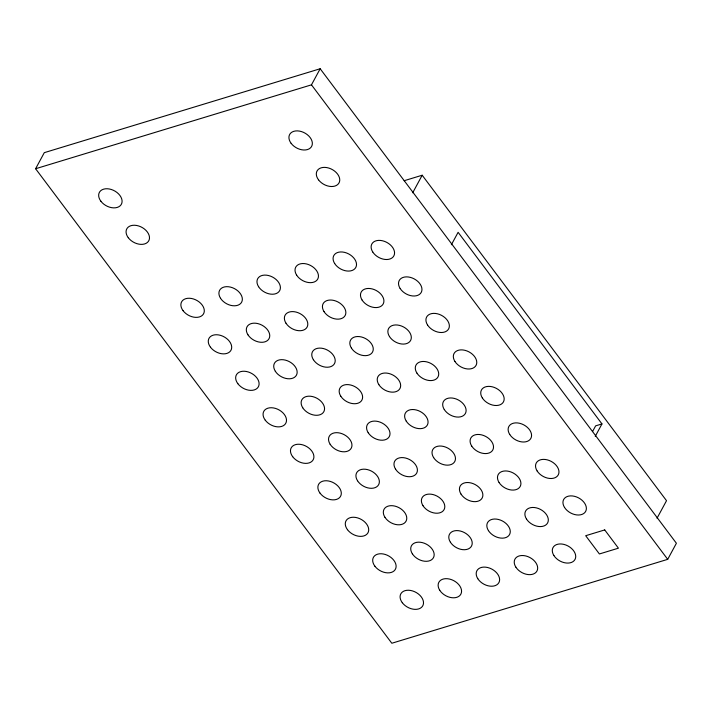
<?xml version="1.0" encoding="UTF-8"?>
<svg xmlns="http://www.w3.org/2000/svg" width="712" height="712" viewBox="0 0 712 712"><rect width="100%" height="100%" fill="white"/><g stroke="black" fill="none" stroke-linecap="round" stroke-linejoin="round"><path stroke-width="1.07" d="M35.6 168.744L44.295 152.662L320.178 68.752L676.4 543.256L667.705 559.338L391.822 643.248L35.6 168.744L311.473 84.844L320.178 68.752M412.702 192.783L422.189 175.232L666.521 500.687L657.034 518.238M451.381 244.75L458.11 232.308L601.969 423.925L595.241 436.376M592.526 431.606L595.633 425.856L601.969 423.925M404.149 180.723L422.189 175.232M311.473 84.844L667.705 559.338M604.719 529.924L585.691 535.709L599.397 553.963L618.425 548.178L604.719 529.924M402.289 602.699A12.505 8.526 28.4 0 0 422.483 606.268A12.505 8.526 28.4 0 0 410.619 590.462A12.505 8.526 28.4 0 0 402.289 602.699M439.749 590.284A12.505 8.526 28.4 0 0 460.05 595.312A12.505 8.526 28.4 0 0 449.744 579.114A12.505 8.526 28.4 0 0 439.749 590.284M477.805 578.705A12.505 8.526 28.4 0 0 498.106 583.742A12.505 8.526 28.4 0 0 487.8 567.544A12.505 8.526 28.4 0 0 477.805 578.705M515.853 567.135A12.505 8.526 28.4 0 0 536.154 572.163A12.505 8.526 28.4 0 0 525.848 555.965A12.505 8.526 28.4 0 0 515.853 567.135M553.909 555.565A12.505 8.526 28.4 0 0 574.21 560.593A12.505 8.526 28.4 0 0 563.904 544.395A12.505 8.526 28.4 0 0 553.909 555.565M564.554 507.487A12.505 8.526 28.4 0 0 584.864 512.524A12.505 8.526 28.4 0 0 574.548 496.326A12.505 8.526 28.4 0 0 564.554 507.487M526.506 519.066A12.505 8.526 28.4 0 0 546.807 524.094A12.505 8.526 28.4 0 0 536.501 507.896A12.505 8.526 28.4 0 0 526.506 519.066M488.45 530.636A12.505 8.526 28.4 0 0 508.76 535.664A12.505 8.526 28.4 0 0 498.444 519.466A12.505 8.526 28.4 0 0 488.45 530.636M450.402 542.206A12.505 8.526 28.4 0 0 470.703 547.243A12.505 8.526 28.4 0 0 460.397 531.045A12.505 8.526 28.4 0 0 450.402 542.206M412.346 553.785A12.505 8.526 28.4 0 0 432.656 558.813A12.505 8.526 28.4 0 0 422.341 542.615A12.505 8.526 28.4 0 0 412.346 553.785M374.886 566.2A12.505 8.526 28.4 0 0 395.089 569.769A12.505 8.526 28.4 0 0 383.216 553.963A12.505 8.526 28.4 0 0 374.886 566.2M537.151 470.988A12.505 8.526 28.4 0 0 557.46 476.017A12.505 8.526 28.4 0 0 547.154 459.827A12.505 8.526 28.4 0 0 537.151 470.988M499.103 482.567A12.505 8.526 28.4 0 0 519.404 487.595A12.505 8.526 28.4 0 0 509.098 471.397A12.505 8.526 28.4 0 0 499.103 482.567M461.047 494.137A12.505 8.526 28.4 0 0 481.357 499.165A12.505 8.526 28.4 0 0 471.05 482.967A12.505 8.526 28.4 0 0 461.047 494.137M422.999 505.707A12.505 8.526 28.4 0 0 443.3 510.735A12.505 8.526 28.4 0 0 432.994 494.546A12.505 8.526 28.4 0 0 422.999 505.707M384.943 517.286A12.505 8.526 28.4 0 0 405.253 522.314A12.505 8.526 28.4 0 0 394.946 506.116A12.505 8.526 28.4 0 0 384.943 517.286M347.483 529.701A12.505 8.526 28.4 0 0 367.686 533.261A12.505 8.526 28.4 0 0 355.822 517.464A12.505 8.526 28.4 0 0 347.483 529.701M509.748 434.489A12.505 8.526 28.4 0 0 530.057 439.518A12.505 8.526 28.4 0 0 519.751 423.32A12.505 8.526 28.4 0 0 509.748 434.489M471.7 446.059A12.505 8.526 28.4 0 0 492.001 451.097A12.505 8.526 28.4 0 0 481.695 434.899A12.505 8.526 28.4 0 0 471.7 446.059M433.644 457.638A12.505 8.526 28.4 0 0 453.953 462.667A12.505 8.526 28.4 0 0 443.647 446.469A12.505 8.526 28.4 0 0 433.644 457.638M395.596 469.208A12.505 8.526 28.4 0 0 415.897 474.237A12.505 8.526 28.4 0 0 405.591 458.038A12.505 8.526 28.4 0 0 395.596 469.208M357.54 480.778A12.505 8.526 28.4 0 0 377.85 485.815A12.505 8.526 28.4 0 0 367.543 469.617A12.505 8.526 28.4 0 0 357.54 480.778M320.08 493.202A12.505 8.526 28.4 0 0 340.283 496.762A12.505 8.526 28.4 0 0 328.419 480.965A12.505 8.526 28.4 0 0 320.08 493.202M482.353 397.99A12.505 8.526 28.4 0 0 502.654 403.019A12.505 8.526 28.4 0 0 492.348 386.821A12.505 8.526 28.4 0 0 482.353 397.99M444.297 409.56A12.505 8.526 28.4 0 0 464.598 414.598A12.505 8.526 28.4 0 0 454.292 398.4A12.505 8.526 28.4 0 0 444.297 409.56M406.249 421.139A12.505 8.526 28.4 0 0 426.55 426.168A12.505 8.526 28.4 0 0 416.244 409.97A12.505 8.526 28.4 0 0 406.249 421.139M368.193 432.709A12.505 8.526 28.4 0 0 388.494 437.738A12.505 8.526 28.4 0 0 378.188 421.54A12.505 8.526 28.4 0 0 368.193 432.709M330.145 444.279A12.505 8.526 28.4 0 0 350.446 449.317A12.505 8.526 28.4 0 0 340.14 433.118A12.505 8.526 28.4 0 0 330.145 444.279M292.677 456.703A12.505 8.526 28.4 0 0 312.88 460.263A12.505 8.526 28.4 0 0 301.016 444.457A12.505 8.526 28.4 0 0 292.677 456.703M454.95 361.491A12.505 8.526 28.4 0 0 475.251 366.52A12.505 8.526 28.4 0 0 464.945 350.322A12.505 8.526 28.4 0 0 454.95 361.491M416.894 373.061A12.505 8.526 28.4 0 0 437.204 378.09A12.505 8.526 28.4 0 0 426.897 361.901A12.505 8.526 28.4 0 0 416.894 373.061M378.846 384.64A12.505 8.526 28.4 0 0 399.147 389.669A12.505 8.526 28.4 0 0 388.841 373.471A12.505 8.526 28.4 0 0 378.846 384.64M340.79 396.21A12.505 8.526 28.4 0 0 361.1 401.239A12.505 8.526 28.4 0 0 350.793 385.041A12.505 8.526 28.4 0 0 340.79 396.21M302.742 407.78A12.505 8.526 28.4 0 0 323.043 412.809A12.505 8.526 28.4 0 0 312.737 396.62A12.505 8.526 28.4 0 0 302.742 407.78M265.273 420.205A12.505 8.526 28.4 0 0 285.476 423.765A12.505 8.526 28.4 0 0 273.613 407.958A12.505 8.526 28.4 0 0 265.273 420.205M427.547 324.992A12.505 8.526 28.4 0 0 447.848 330.021A12.505 8.526 28.4 0 0 437.542 313.823A12.505 8.526 28.4 0 0 427.547 324.992M389.491 336.562A12.505 8.526 28.4 0 0 409.8 341.591A12.505 8.526 28.4 0 0 399.494 325.393A12.505 8.526 28.4 0 0 389.491 336.562M351.443 348.132A12.505 8.526 28.4 0 0 371.744 353.17A12.505 8.526 28.4 0 0 361.438 336.972A12.505 8.526 28.4 0 0 351.443 348.132M313.387 359.711A12.505 8.526 28.4 0 0 333.697 364.74A12.505 8.526 28.4 0 0 323.39 348.542A12.505 8.526 28.4 0 0 313.387 359.711M275.339 371.281A12.505 8.526 28.4 0 0 295.64 376.31A12.505 8.526 28.4 0 0 285.334 360.112A12.505 8.526 28.4 0 0 275.339 371.281M237.87 383.706A12.505 8.526 28.4 0 0 258.073 387.266A12.505 8.526 28.4 0 0 246.21 371.459A12.505 8.526 28.4 0 0 237.87 383.706M400.144 288.493A12.505 8.526 28.4 0 0 420.445 293.522A12.505 8.526 28.4 0 0 410.139 277.324A12.505 8.526 28.4 0 0 400.144 288.493M362.097 300.063A12.505 8.526 28.4 0 0 382.397 305.092A12.505 8.526 28.4 0 0 372.091 288.894A12.505 8.526 28.4 0 0 362.097 300.063M324.04 311.633A12.505 8.526 28.4 0 0 344.341 316.671A12.505 8.526 28.4 0 0 334.035 300.473A12.505 8.526 28.4 0 0 324.04 311.633M285.993 323.212A12.505 8.526 28.4 0 0 306.293 328.241A12.505 8.526 28.4 0 0 295.987 312.043A12.505 8.526 28.4 0 0 285.993 323.212M247.936 334.782A12.505 8.526 28.4 0 0 268.237 339.811A12.505 8.526 28.4 0 0 257.931 323.613A12.505 8.526 28.4 0 0 247.936 334.782M210.476 347.207A12.505 8.526 28.4 0 0 230.67 350.767A12.505 8.526 28.4 0 0 218.806 334.96A12.505 8.526 28.4 0 0 210.476 347.207M372.741 251.995A12.505 8.526 28.4 0 0 393.051 257.023A12.505 8.526 28.4 0 0 382.736 240.825A12.505 8.526 28.4 0 0 372.741 251.995M334.693 263.565A12.505 8.526 28.4 0 0 354.994 268.593A12.505 8.526 28.4 0 0 344.688 252.395A12.505 8.526 28.4 0 0 334.693 263.565M296.637 275.135A12.505 8.526 28.4 0 0 316.947 280.163A12.505 8.526 28.4 0 0 306.632 263.974A12.505 8.526 28.4 0 0 296.637 275.135M258.589 286.714A12.505 8.526 28.4 0 0 278.89 291.742A12.505 8.526 28.4 0 0 268.584 275.544A12.505 8.526 28.4 0 0 258.589 286.714M220.533 298.284A12.505 8.526 28.4 0 0 240.834 303.312A12.505 8.526 28.4 0 0 230.528 287.114A12.505 8.526 28.4 0 0 220.533 298.284M183.073 310.699A12.505 8.526 28.4 0 0 203.276 314.268A12.505 8.526 28.4 0 0 191.403 298.462A12.505 8.526 28.4 0 0 183.073 310.699M128.267 237.701A12.505 8.526 28.4 0 0 148.47 241.27A12.505 8.526 28.4 0 0 136.606 225.464A12.505 8.526 28.4 0 0 128.267 237.701M100.864 201.202A12.505 8.526 28.4 0 0 121.067 204.762A12.505 8.526 28.4 0 0 109.203 188.965A12.505 8.526 28.4 0 0 100.864 201.202M318.522 179.842A12.505 8.526 28.4 0 0 338.725 183.402A12.505 8.526 28.4 0 0 326.861 167.596A12.505 8.526 28.4 0 0 318.522 179.842M291.128 143.335A12.505 8.526 28.4 0 0 311.322 146.903A12.505 8.526 28.4 0 0 299.458 131.097A12.505 8.526 28.4 0 0 291.128 143.335"/></g></svg>
